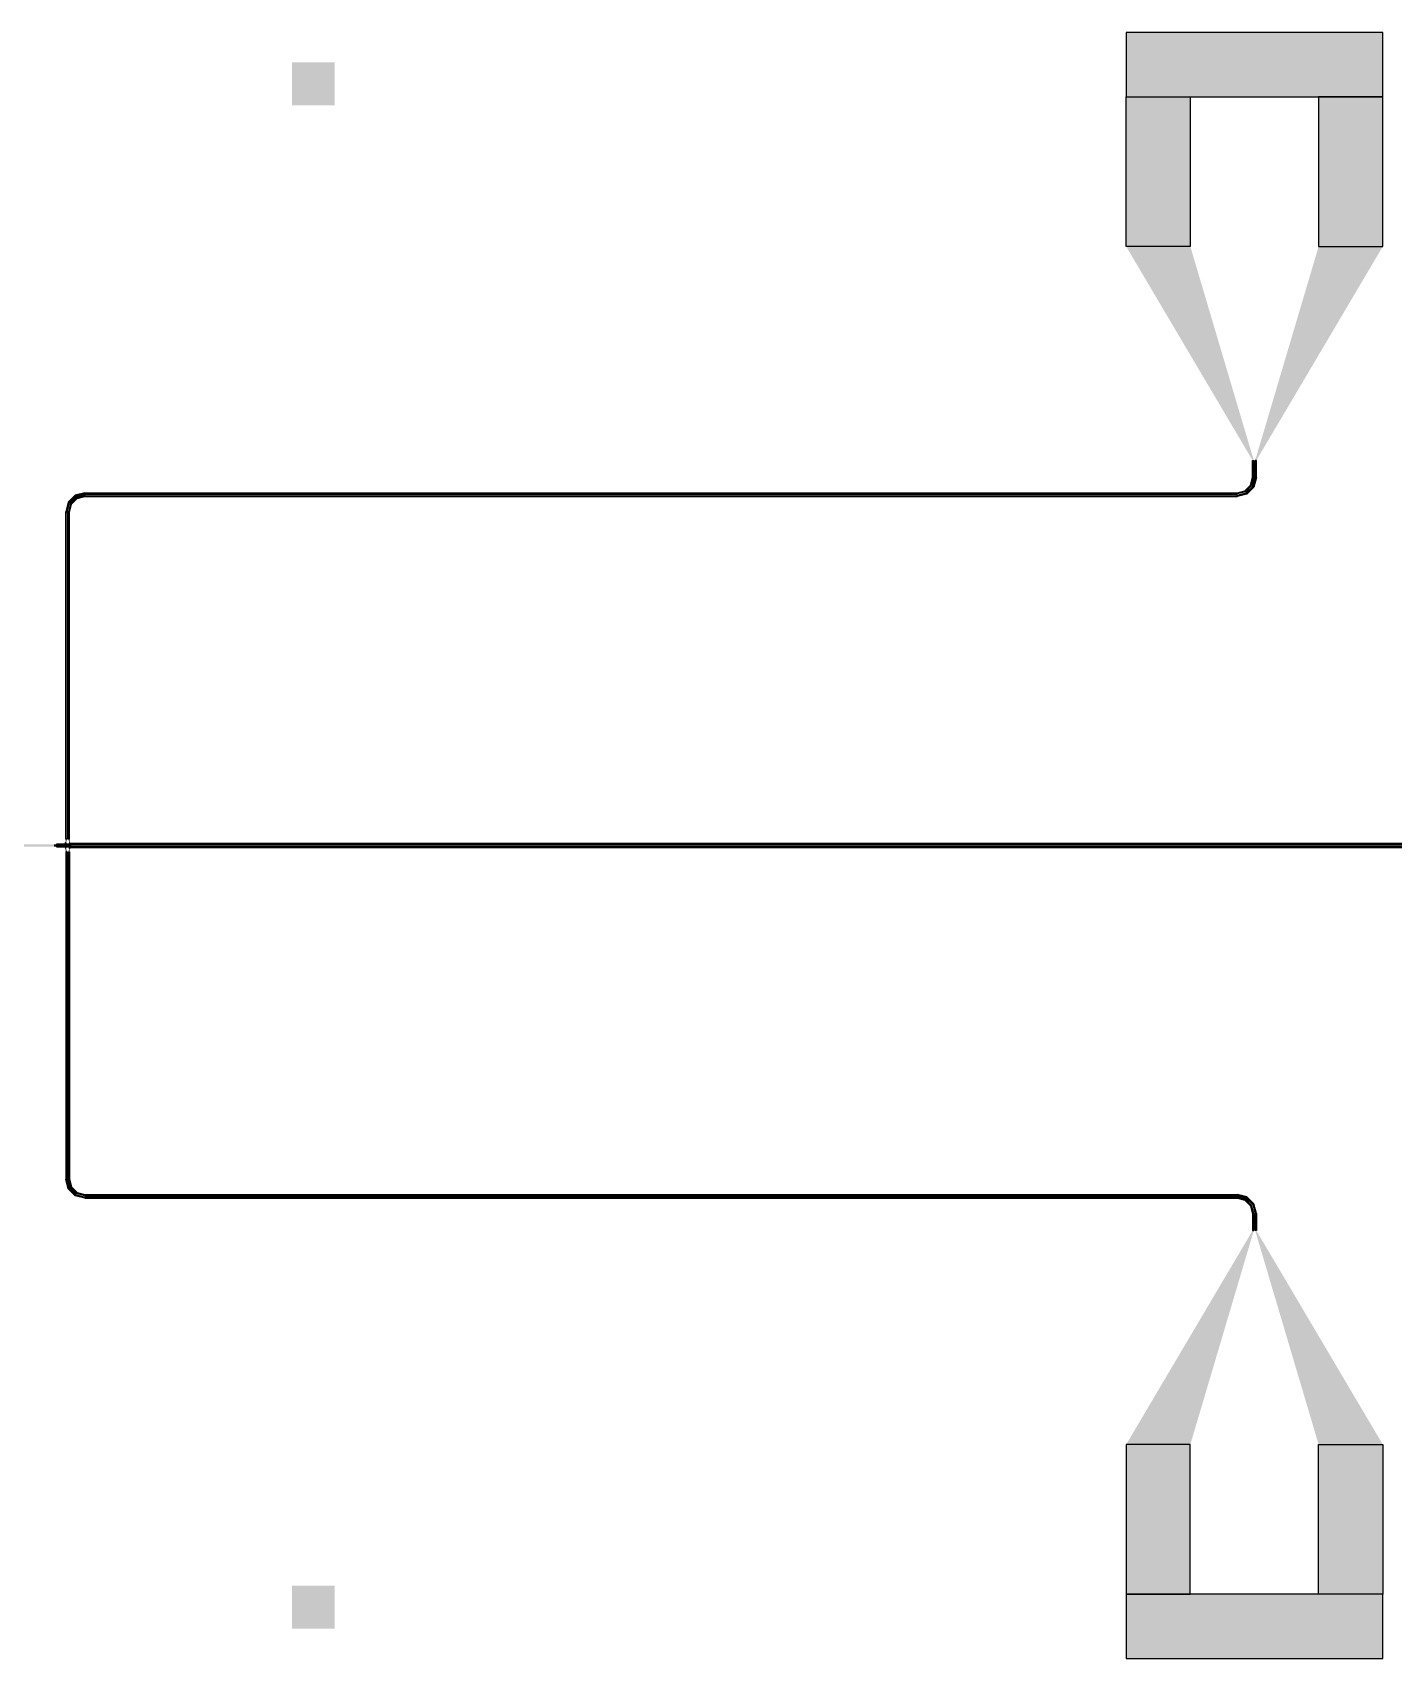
# Model space of a CAD drawing. Extents: x -200 to 7200, y -200 to 2100.
# Drawn here: x 4572 to 6162, y 0 to 1900 of the extents above; entities that cross this region are included whole.
import ezdxf

# ---------------------------------------------------------------- set-up
doc = ezdxf.new("R2010")
doc.units = 0
doc.layers.add('GAP', color=1, linetype='continuous')
doc.layers.add('PIN', color=3, linetype='continuous')

# ---------------------------------------------------------------- blocks, each defined once
blk = doc.blocks.new('R1C1BGAP')
for points in [[(4609.6, 951.5), (4599.6, 951.5), (4599.6, 948.5), (4609.6, 948.5), (4609.6, 951.5)], [(4615.1, 951.5), (4610.6, 951.5), (4610.6, 948.5), (4615.1, 948.5), (4615.1, 951.5)], [(6175, 952.3), (4616.1, 952.3), (4616.1, 947.8), (6175, 947.8), (6175, 952.3)]]:
    blk.add_lwpolyline(points)
for points in [[(4596.6, 951.5), (4546.6, 951.5), (4596.6, 948.5), (4546.6, 948.5)], [(4599.6, 950), (4596.6, 950), (4599.6, 951.5), (4596.6, 951.5)], [(4599.6, 950), (4596.6, 950), (4599.6, 948.5), (4596.6, 948.5)], [(4609.6, 951.5), (4599.6, 951.5), (4609.6, 948.5), (4599.6, 948.5)], [(4610.6, 950), (4609.6, 950), (4610.6, 951.5), (4609.6, 951.5)], [(4610.6, 950), (4609.6, 950), (4610.6, 948.5), (4609.6, 948.5)], [(4615.1, 951.5), (4610.6, 951.5), (4615.1, 948.5), (4610.6, 948.5)], [(4616.1, 950), (4615.1, 950), (4616.1, 952.3), (4615.1, 951.5)], [(4616.1, 950), (4615.1, 950), (4616.1, 947.8), (4615.1, 948.5)], [(6175, 952.3), (4616.1, 952.3), (6175, 947.8), (4616.1, 947.8)]]:
    blk.add_solid(points)
blk = doc.blocks.new('R1C1BPIN')
for points in [[(4609.6, 950.8), (4599.6, 950.8), (4599.6, 949.3), (4609.6, 949.3), (4609.6, 950.8)], [(4615.1, 950.8), (4610.6, 950.8), (4610.6, 949.3), (4615.1, 949.3), (4615.1, 950.8)], [(6175, 950.8), (4616.1, 950.8), (4616.1, 949.3), (6175, 949.3), (6175, 950.8)]]:
    blk.add_lwpolyline(points)
for points in [[(4596.6, 950.2), (4546.6, 950.2), (4596.6, 951), (4546.6, 951)], [(4599.6, 950), (4596.6, 950), (4599.6, 950.8), (4596.6, 951)], [(4599.6, 950), (4596.6, 950), (4599.6, 949.3), (4596.6, 949)], [(4609.6, 950.8), (4599.6, 950.8), (4609.6, 949.3), (4599.6, 949.3)], [(4610.6, 950), (4609.6, 950), (4610.6, 950.8), (4609.6, 950.8)], [(4610.6, 950), (4609.6, 950), (4610.6, 949.3), (4609.6, 949.3)], [(4615.1, 950.8), (4610.6, 950.8), (4615.1, 949.3), (4610.6, 949.3)], [(4616.1, 950), (4615.1, 950), (4616.1, 950.8), (4615.1, 950.8)], [(4616.1, 950), (4615.1, 950), (4616.1, 949.3), (4615.1, 949.3)], [(6175, 950.8), (4616.1, 950.8), (6175, 949.3), (4616.1, 949.3)], [(4596.6, 949.8), (4546.6, 949.8), (4596.6, 949), (4546.6, 949)]]:
    blk.add_solid(points)
blk = doc.blocks.new('R1C1B')
for points in [[(5850, 1900), (5850, 1825), (6150, 1825), (6150, 1900), (5850, 1900)], [(5925, 1825), (5925, 1650), (5850, 1650), (5850, 1825), (5925, 1825)], [(6075, 1825), (6075, 1650), (6150, 1650), (6150, 1825), (6075, 1825)], [(5999.2, 1400), (5999.2, 1380), (5997.8, 1380), (5997.8, 1400), (5999.2, 1400)], [(6000.8, 1400), (6000.8, 1380), (6002.2, 1380), (6002.2, 1400), (6000.8, 1400)], [(6002.2, 1380), (5999.3, 1368.9), (5991.1, 1360.7), (5980, 1357.8), (5980, 1359.2), (5990.4, 1362), (5998, 1369.6), (6000.8, 1380), (6002.2, 1380)], [(5999.2, 1380), (5996.7, 1370.4), (5989.6, 1363.3), (5980, 1360.8), (5980, 1362.2), (5988.9, 1364.6), (5995.4, 1371.1), (5997.8, 1380), (5999.2, 1380)], [(4632.7, 1362.2), (4621.6, 1359.3), (4613.4, 1351.1), (4610.5, 1340), (4612, 1340), (4614.7, 1350.4), (4622.3, 1358), (4632.7, 1360.8), (4632.7, 1362.2)], [(4632.7, 1359.2), (4623.1, 1356.7), (4616, 1349.6), (4613.5, 1340), (4615, 1340), (4617.3, 1348.9), (4623.8, 1355.4), (4632.7, 1357.8), (4632.7, 1359.2)], [(5980, 1360.8), (4632.7, 1360.8), (4632.7, 1362.2), (5980, 1362.2), (5980, 1360.8)], [(5980, 1359.2), (4632.7, 1359.2), (4632.7, 1357.8), (5980, 1357.8), (5980, 1359.2)], [(4612, 1340), (4612, 957.5), (4610.5, 957.5), (4610.5, 1340), (4612, 1340)], [(4613.5, 1340), (4613.5, 957.5), (4615, 957.5), (4615, 1340), (4613.5, 1340)], [(4610.7, 953.5), (4610.7, 951.5), (4610.3, 951.5), (4610.3, 953.5), (4610.7, 953.5)], [(4614.7, 953.5), (4614.7, 951.5), (4615.1, 951.5), (4615.1, 953.5), (4614.7, 953.5)], [(4610.7, 946.5), (4610.7, 948.5), (4610.3, 948.5), (4610.3, 946.5), (4610.7, 946.5)], [(4612, 560), (4612, 942.5), (4610.5, 942.5), (4610.5, 560), (4612, 560)], [(4613.5, 560), (4613.5, 942.5), (4615, 942.5), (4615, 560), (4613.5, 560)], [(4614.7, 946.5), (4614.7, 948.5), (4615.1, 948.5), (4615.1, 946.5), (4614.7, 946.5)], [(4632.7, 537.8), (4621.6, 540.7), (4613.4, 548.9), (4610.5, 560), (4612, 560), (4614.7, 549.6), (4622.3, 542), (4632.7, 539.2), (4632.7, 537.8)], [(4632.7, 540.8), (4623.1, 543.3), (4616, 550.4), (4613.5, 560), (4615, 560), (4617.3, 551.1), (4623.8, 544.6), (4632.7, 542.2), (4632.7, 540.8)], [(5980, 540.8), (4632.7, 540.8), (4632.7, 542.2), (5980, 542.2), (5980, 540.8)], [(5980, 539.2), (4632.7, 539.2), (4632.7, 537.8), (5980, 537.8), (5980, 539.2)], [(6002.2, 520), (5999.3, 531.1), (5991.1, 539.3), (5980, 542.2), (5980, 540.8), (5990.4, 538), (5998, 530.4), (6000.8, 520), (6002.2, 520)], [(5999.2, 520), (5996.7, 529.6), (5989.6, 536.7), (5980, 539.2), (5980, 537.8), (5988.9, 535.4), (5995.4, 528.9), (5997.8, 520), (5999.2, 520)], [(5999.2, 500), (5999.2, 520), (5997.8, 520), (5997.8, 500), (5999.2, 500)], [(6000.8, 500), (6000.8, 520), (6002.2, 520), (6002.2, 500), (6000.8, 500)], [(5925, 75), (5925, 250), (5850, 250), (5850, 75), (5925, 75)], [(6075, 75), (6075, 250), (6150, 250), (6150, 75), (6075, 75)], [(6150, 0), (6150, 75), (5850, 75), (5850, 0), (6150, 0)]]:
    blk.add_lwpolyline(points)
for points in [[(5850, 1900), (5850, 1825), (6150, 1900), (6150, 1825)], [(5925, 1825), (5925, 1650), (5850, 1825), (5850, 1650)], [(6075, 1825), (6075, 1650), (6150, 1825), (6150, 1650)], [(5925, 1650), (5999.2, 1400), (5850, 1650), (5997.8, 1400)], [(6075, 1650), (6000.8, 1400), (6150, 1650), (6002.2, 1400)], [(5999.2, 1400), (5999.2, 1380), (5997.8, 1400), (5997.8, 1380)], [(6000.8, 1400), (6000.8, 1380), (6002.2, 1400), (6002.2, 1380)], [(5995.4, 1371.1), (5996.7, 1370.4), (5988.9, 1364.6), (5989.6, 1363.3)], [(5998, 1369.6), (5999.3, 1368.9), (5990.4, 1362), (5991.1, 1360.7)], [(5997.8, 1380), (5999.2, 1380), (5995.4, 1371.1), (5996.7, 1370.4)], [(6000.8, 1380), (6002.2, 1380), (5998, 1369.6), (5999.3, 1368.9)], [(4614.7, 1350.4), (4613.4, 1351.1), (4612, 1340), (4610.5, 1340)], [(4622.3, 1358), (4621.6, 1359.3), (4614.7, 1350.4), (4613.4, 1351.1)], [(4617.3, 1348.9), (4616, 1349.6), (4615, 1340), (4613.5, 1340)], [(4623.8, 1355.4), (4623.1, 1356.7), (4617.3, 1348.9), (4616, 1349.6)], [(4632.7, 1360.8), (4632.7, 1362.2), (4622.3, 1358), (4621.6, 1359.3)], [(4632.7, 1357.8), (4632.7, 1359.2), (4623.8, 1355.4), (4623.1, 1356.7)], [(5980, 1360.8), (4632.7, 1360.8), (5980, 1362.2), (4632.7, 1362.2)], [(5980, 1359.2), (4632.7, 1359.2), (5980, 1357.8), (4632.7, 1357.8)], [(5988.9, 1364.6), (5989.6, 1363.3), (5980, 1362.2), (5980, 1360.8)], [(5990.4, 1362), (5991.1, 1360.7), (5980, 1359.2), (5980, 1357.8)], [(4612, 1340), (4612, 957.5), (4610.5, 1340), (4610.5, 957.5)], [(4613.5, 1340), (4613.5, 957.5), (4615, 1340), (4615, 957.5)], [(4612, 957.5), (4610.7, 953.5), (4610.5, 957.5), (4610.3, 953.5)], [(4610.7, 953.5), (4610.7, 951.5), (4610.3, 953.5), (4610.3, 951.5)], [(4613.5, 957.5), (4614.7, 953.5), (4615, 957.5), (4615.1, 953.5)], [(4614.7, 953.5), (4614.7, 951.5), (4615.1, 953.5), (4615.1, 951.5)], [(4610.7, 946.5), (4610.7, 948.5), (4610.3, 946.5), (4610.3, 948.5)], [(4612, 942.5), (4610.7, 946.5), (4610.5, 942.5), (4610.3, 946.5)], [(4612, 560), (4612, 942.5), (4610.5, 560), (4610.5, 942.5)], [(4613.5, 942.5), (4614.7, 946.5), (4615, 942.5), (4615.1, 946.5)], [(4613.5, 560), (4613.5, 942.5), (4615, 560), (4615, 942.5)], [(4614.7, 946.5), (4614.7, 948.5), (4615.1, 946.5), (4615.1, 948.5)], [(4614.7, 549.6), (4613.4, 548.9), (4612, 560), (4610.5, 560)], [(4617.3, 551.1), (4616, 550.4), (4615, 560), (4613.5, 560)], [(4623.8, 544.6), (4623.1, 543.3), (4617.3, 551.1), (4616, 550.4)], [(4622.3, 542), (4621.6, 540.7), (4614.7, 549.6), (4613.4, 548.9)], [(4632.7, 539.2), (4632.7, 537.8), (4622.3, 542), (4621.6, 540.7)], [(4632.7, 542.2), (4632.7, 540.8), (4623.8, 544.6), (4623.1, 543.3)], [(5980, 540.8), (4632.7, 540.8), (5980, 542.2), (4632.7, 542.2)], [(5980, 539.2), (4632.7, 539.2), (5980, 537.8), (4632.7, 537.8)], [(5990.4, 538), (5991.1, 539.3), (5980, 540.8), (5980, 542.2)], [(5988.9, 535.4), (5989.6, 536.7), (5980, 537.8), (5980, 539.2)], [(5995.4, 528.9), (5996.7, 529.6), (5988.9, 535.4), (5989.6, 536.7)], [(5998, 530.4), (5999.3, 531.1), (5990.4, 538), (5991.1, 539.3)], [(5997.8, 520), (5999.2, 520), (5995.4, 528.9), (5996.7, 529.6)], [(5999.2, 500), (5999.2, 520), (5997.8, 500), (5997.8, 520)], [(6000.8, 520), (6002.2, 520), (5998, 530.4), (5999.3, 531.1)], [(6000.8, 500), (6000.8, 520), (6002.2, 500), (6002.2, 520)], [(5925, 250), (5999.2, 500), (5850, 250), (5997.8, 500)], [(6075, 250), (6000.8, 500), (6150, 250), (6002.2, 500)], [(5925, 75), (5925, 250), (5850, 75), (5850, 250)], [(6075, 75), (6075, 250), (6150, 75), (6150, 250)], [(6150, 0), (6150, 75), (5850, 0), (5850, 75)]]:
    blk.add_solid(points)
at = {"layer": 'gap'}
for points in [[(4875, 1815), (4900, 1815), (4875, 1865), (4900, 1865)], [(4925, 1865), (4925, 1840), (4875, 1865), (4875, 1840)], [(4875, 1865), (4900, 1865), (4875, 1815), (4900, 1815)], [(4875, 1815), (4875, 1840), (4925, 1815), (4925, 1840)], [(4875, 35), (4900, 35), (4875, 85), (4900, 85)], [(4925, 85), (4925, 60), (4875, 85), (4875, 60)], [(4875, 85), (4900, 85), (4875, 35), (4900, 35)], [(4875, 35), (4875, 60), (4925, 35), (4925, 60)]]:
    blk.add_solid(points, dxfattribs=at)

msp = doc.modelspace()

# ---------------------------------------------------------------- block references
msp.add_blockref('R1C1B', (0, 0))
at = {"layer": 'gap'}
msp.add_blockref('R1C1BGAP', (0, 0), dxfattribs=at)
at = {"layer": 'pin'}
msp.add_blockref('R1C1BPIN', (0, 0), dxfattribs=at)

doc.saveas('drawing.dxf')
